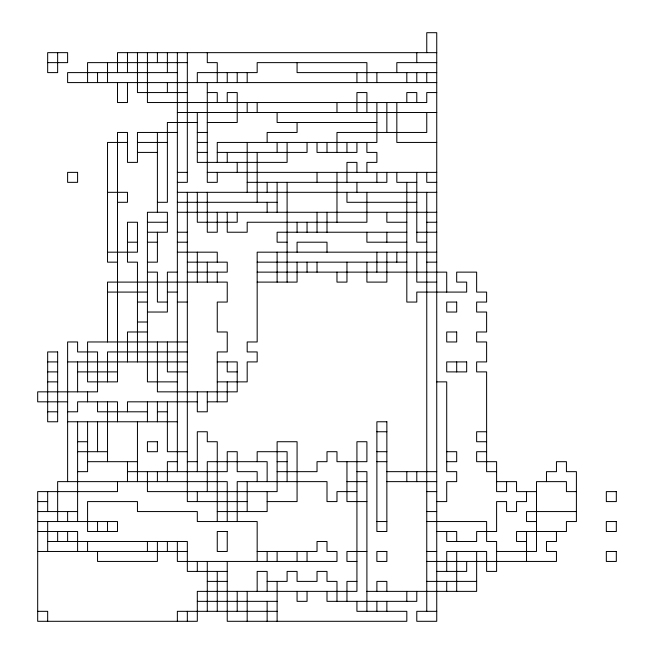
<?xml version="1.0" encoding="UTF-8"?>
<svg xmlns="http://www.w3.org/2000/svg" width="654" height="654" viewBox="0 0 654 654"><rect width="100%" height="100%" fill="white"/><g stroke="black" fill="none" stroke-linecap="round" stroke-linejoin="round"><path stroke-width="0.98" d="M436.741 52.655L117.499 52.655L117.499 72.602M47.668 62.629L67.615 62.629L67.615 52.655L47.668 52.655L47.668 72.602L57.642 72.602L57.642 52.655M187.33 62.629L87.571 62.629L87.571 82.584M436.741 62.629L396.831 62.629L396.831 72.602M177.357 72.602L67.615 72.602L67.615 82.584L436.741 82.584M436.741 72.602L297.071 72.602L297.071 62.629M187.33 92.557L137.454 92.557L137.454 52.655M207.285 92.557L217.259 92.557L217.259 102.531M436.741 92.557L426.76 92.557L426.76 102.531L147.428 102.531L147.428 52.655M177.357 112.513L436.741 112.513M197.312 122.486L167.383 122.486L167.383 202.299L157.401 202.299M207.285 122.486L237.214 122.486L237.214 92.557L227.24 92.557L227.24 102.531M376.884 122.486L277.116 122.486L277.116 112.513M177.357 132.46L137.454 132.46L137.454 162.388L127.473 162.388L127.473 132.46L117.499 132.46L117.499 381.871L87.571 381.871L87.571 341.968L187.33 341.968M197.312 132.46L207.285 132.46M127.473 142.441L107.526 142.441L107.526 262.156L117.499 262.156M137.454 142.441L167.383 142.441M197.312 142.441L207.285 142.441M436.741 142.441L396.831 142.441L396.831 102.531M137.454 152.415L157.401 152.415M197.312 152.415L207.285 152.415M217.259 152.415L307.045 152.415L307.045 142.441M177.357 172.37L187.33 172.37M207.285 172.37L436.741 172.37M177.357 182.343L187.33 182.343L187.33 52.655M247.187 182.343L386.857 182.343L386.857 172.37M416.786 182.343L396.831 182.343L396.831 172.37M436.741 182.343L426.76 182.343L426.76 172.37M107.526 192.317L127.473 192.317L127.473 202.299L117.499 202.299M177.357 192.317L436.741 192.317M177.357 202.299L277.116 202.299M416.786 202.299L346.955 202.299L346.955 192.317M177.357 212.272L436.741 212.272M147.428 222.246L167.383 222.246M406.813 222.246L386.857 222.246L386.857 212.272M426.76 222.246L436.741 222.246M147.428 232.227L167.383 232.227L167.383 212.272L147.428 212.272L147.428 381.871L177.357 381.871M177.357 232.227L187.33 232.227M406.813 232.227L277.116 232.227L277.116 242.201L287.098 242.201M416.786 232.227L436.741 232.227M127.473 242.201L137.454 242.201M147.428 242.201L157.401 242.201M177.357 242.201L187.33 242.201M406.813 242.201L366.902 242.201L366.902 232.227M426.76 242.201L416.786 242.201L416.786 172.37M107.526 252.174L137.454 252.174L137.454 222.246L127.473 222.246L127.473 262.156L137.454 262.156L137.454 361.915M177.357 252.174L217.259 252.174L217.259 262.156M436.741 252.174L257.169 252.174L257.169 341.968L247.187 341.968L247.187 351.942L257.169 351.942L257.169 361.915L247.187 361.915L247.187 381.871L217.259 381.871M147.428 262.156L157.401 262.156L157.401 232.227M187.33 262.156L227.24 262.156L227.24 272.129L187.33 272.129M257.169 262.156L406.813 262.156M426.76 262.156L436.741 262.156M147.428 272.129L157.401 272.129L157.401 302.058L167.383 302.058M177.357 272.129L167.383 272.129L167.383 312.032L147.428 312.032M257.169 272.129L446.715 272.129L446.715 292.085M257.169 282.103L297.071 282.103L297.071 262.156M436.741 282.103L416.786 282.103L416.786 252.174M107.526 292.085L147.428 292.085M167.383 292.085L177.357 292.085M137.454 302.058L147.428 302.058M177.357 302.058L187.33 302.058M137.454 322.013L147.428 322.013M147.428 331.987L127.473 331.987L127.473 361.915M187.33 351.942L107.526 351.942L107.526 381.871M47.668 361.915L57.642 361.915M67.615 361.915L187.33 361.915M217.259 361.915L237.214 361.915L237.214 391.844L157.401 391.844L157.401 341.968M47.668 371.897L57.642 371.897M77.597 371.897L117.499 371.897M187.33 371.897L167.383 371.897L167.383 341.968M237.214 371.897L227.24 371.897L227.24 361.915M47.668 381.871L57.642 381.871M436.741 381.871L446.715 381.871L446.715 471.657L456.688 471.657L456.688 481.63L446.715 481.63L446.715 501.585L436.741 501.585M67.615 401.826L37.687 401.826L37.687 391.844L97.544 391.844L97.544 351.942L77.597 351.942L77.597 341.968L67.615 341.968L67.615 481.63M197.312 401.826L127.473 401.826L127.473 411.799M207.285 401.826L227.24 401.826L227.24 381.871M47.668 411.799L57.642 411.799M67.615 411.799L77.597 411.799L77.597 401.826L117.499 401.826L117.499 421.773M147.428 411.799L97.544 411.799L97.544 401.826M157.401 411.799L167.383 411.799M67.615 421.773L177.357 421.773M376.884 431.754L386.857 431.754M486.617 431.754L476.643 431.754L476.643 441.728L486.617 441.728M77.597 441.728L87.571 441.728M77.597 451.701L107.526 451.701M187.33 451.701L167.383 451.701L167.383 401.826M376.884 451.701L386.857 451.701M446.715 451.701L456.688 451.701L456.688 461.683L446.715 461.683M486.617 451.701L476.643 451.701L476.643 461.683L496.599 461.683L496.599 491.612L506.572 491.612L506.572 481.63M87.571 461.683L137.454 461.683M177.357 461.683L167.383 461.683L167.383 481.63M187.33 461.683L197.312 461.683M277.116 461.683L287.098 461.683M376.884 461.683L386.857 461.683M77.597 471.657L87.571 471.657L87.571 421.773M127.473 471.657L227.24 471.657L227.24 451.701L237.214 451.701L237.214 471.657L257.169 471.657L257.169 481.63M277.116 471.657L317.026 471.657L317.026 461.683L327 461.683L327 451.701L336.974 451.701L336.974 461.683L366.902 461.683L366.902 441.728L356.929 441.728L356.929 591.371L197.312 591.371L197.312 621.3L37.687 621.3L37.687 491.612L117.499 491.612L117.499 481.63M356.929 471.657L366.902 471.657L366.902 611.327M386.857 471.657L436.741 471.657M496.599 471.657L486.617 471.657L486.617 371.897L476.643 371.897L476.643 361.915L486.617 361.915L486.617 341.968L476.643 341.968L476.643 331.987L486.617 331.987L486.617 312.032L476.643 312.032L476.643 302.058L486.617 302.058L486.617 292.085L476.643 292.085L476.643 272.129L456.688 272.129L456.688 282.103L466.67 282.103L466.67 292.085L416.786 292.085L416.786 302.058L406.813 302.058L406.813 182.343M346.955 481.63L366.902 481.63M386.857 481.63L436.741 481.63M496.599 481.63L516.546 481.63L516.546 491.612L536.501 491.612M356.929 491.612L336.974 491.612L336.974 501.585L327 501.585L327 481.63L237.214 481.63L237.214 521.54M426.76 491.612L436.741 491.612M576.403 491.612L566.429 491.612L566.429 481.63L536.501 481.63L536.501 551.469L496.599 551.469M37.687 501.585L47.668 501.585M247.187 501.585L187.33 501.585L187.33 192.317M267.143 501.585L297.071 501.585L297.071 441.728L277.116 441.728L277.116 491.612L147.428 491.612L147.428 471.657M366.902 501.585L346.955 501.585L346.955 461.683M37.687 511.559L77.597 511.559M217.259 511.559L267.143 511.559L267.143 491.612M426.76 511.559L436.741 511.559M576.403 511.559L526.527 511.559L526.527 521.54L536.501 521.54M37.687 521.54L117.499 521.54L117.499 531.514L87.571 531.514L87.571 501.585L137.454 501.585L137.454 511.559L197.312 511.559L197.312 521.54L257.169 521.54L257.169 561.443M376.884 521.54L386.857 521.54M426.76 521.54L486.617 521.54L486.617 541.487L496.599 541.487L496.599 571.416L486.617 571.416L486.617 551.469L446.715 551.469L446.715 571.416M37.687 531.514L77.597 531.514L77.597 551.469M436.741 531.514L456.688 531.514L456.688 541.487M47.668 541.487L187.33 541.487L187.33 571.416L227.24 571.416M526.527 541.487L516.546 541.487L516.546 531.514L566.429 531.514L566.429 521.54L576.403 521.54L576.403 471.657L566.429 471.657L566.429 461.683L556.456 461.683L556.456 471.657L546.474 471.657L546.474 481.63M37.687 551.469L187.33 551.469M257.169 551.469L317.026 551.469L317.026 541.487L327 541.487L327 551.469L336.974 551.469L336.974 561.443L177.357 561.443L177.357 541.487M366.902 551.469L346.955 551.469L346.955 561.443L356.929 561.443M426.76 551.469L436.741 551.469M426.76 561.443L556.456 561.443L556.456 551.469L546.474 551.469L546.474 541.487L556.456 541.487L556.456 531.514M436.741 571.416L466.67 571.416L466.67 561.443M207.285 581.398L227.24 581.398M267.143 581.398L287.098 581.398L287.098 571.416L297.071 571.416L297.071 581.398L317.026 581.398L317.026 571.416L327 571.416L327 581.398L336.974 581.398L336.974 601.345M356.929 581.398L346.955 581.398L346.955 601.345M426.76 581.398L476.643 581.398M366.902 591.371L476.643 591.371L476.643 551.469M197.312 601.345L277.116 601.345M37.687 611.327L47.668 611.327L47.668 621.3M277.116 611.327L177.357 611.327L177.357 621.3M436.741 611.327L416.786 611.327L416.786 621.3L436.741 621.3L436.741 32.7L426.76 32.7L426.76 52.655M526.527 491.612L526.527 501.585L516.546 501.585L516.546 511.559L506.572 511.559L506.572 501.585L496.599 501.585L496.599 531.514L476.643 531.514L476.643 541.487L446.715 541.487L446.715 531.514M526.527 531.514L526.527 561.443M456.688 361.915L456.688 371.897M456.688 551.469L456.688 591.371M446.715 581.398L446.715 591.371M426.76 72.602L426.76 82.584M426.76 112.513L426.76 132.46L336.974 132.46L336.974 152.415M426.76 192.317L426.76 611.327M416.786 52.655L416.786 62.629M416.786 72.602L416.786 82.584M416.786 102.531L416.786 92.557L406.813 92.557L406.813 102.531M416.786 471.657L416.786 481.63M416.786 591.371L416.786 601.345L327 601.345L327 591.371M406.813 72.602L406.813 82.584M406.813 471.657L406.813 481.63M406.813 591.371L406.813 601.345M396.831 252.174L396.831 262.156M386.857 102.531L386.857 132.46M386.857 232.227L386.857 242.201M386.857 252.174L386.857 282.103L366.902 282.103L366.902 262.156M386.857 591.371L386.857 581.398L376.884 581.398L376.884 591.371M386.857 601.345L386.857 611.327M376.884 72.602L376.884 82.584M376.884 102.531L376.884 142.441L217.259 142.441L217.259 162.388M376.884 172.37L376.884 182.343M376.884 252.174L376.884 272.129M376.884 601.345L376.884 611.327M366.902 82.584L366.902 62.629L257.169 62.629L257.169 72.602L197.312 72.602L197.312 82.584M366.902 112.513L366.902 92.557L356.929 92.557L356.929 112.513M366.902 142.441L366.902 152.415L376.884 152.415L376.884 162.388L366.902 162.388L366.902 172.37M366.902 192.317L366.902 222.246L247.187 222.246L247.187 232.227L227.24 232.227L227.24 212.272M356.929 72.602L356.929 82.584M356.929 142.441L356.929 152.415L317.026 152.415L317.026 142.441M356.929 172.37L356.929 162.388L346.955 162.388L346.955 182.343M356.929 182.343L356.929 192.317M356.929 601.345L356.929 611.327L406.813 611.327L406.813 621.3L227.24 621.3L227.24 561.443M346.955 142.441L346.955 152.415M346.955 262.156L346.955 282.103L336.974 282.103L336.974 272.129M336.974 102.531L336.974 112.513M336.974 172.37L336.974 222.246M327 142.441L327 152.415M327 212.272L327 232.227M327 252.174L327 242.201L297.071 242.201L297.071 252.174M317.026 172.37L317.026 182.343M317.026 212.272L317.026 232.227M317.026 262.156L317.026 272.129M307.045 222.246L307.045 232.227M307.045 262.156L307.045 272.129M307.045 551.469L307.045 561.443M307.045 591.371L307.045 601.345L297.071 601.345L297.071 591.371M297.071 122.486L297.071 132.46L267.143 132.46L267.143 142.441M297.071 222.246L297.071 232.227M297.071 551.469L297.071 561.443M287.098 142.441L287.098 162.388L197.312 162.388L197.312 112.513M287.098 182.343L287.098 282.103M287.098 481.63L287.098 451.701L257.169 451.701L257.169 461.683M277.116 142.441L277.116 152.415M277.116 182.343L277.116 212.272M277.116 252.174L277.116 282.103M277.116 551.469L277.116 561.443M277.116 581.398L277.116 621.3M267.143 182.343L267.143 192.317M267.143 202.299L267.143 212.272M267.143 481.63L267.143 461.683L207.285 461.683L207.285 491.612M267.143 551.469L267.143 561.443M267.143 591.371L267.143 571.416L257.169 571.416L257.169 591.371M267.143 601.345L267.143 621.3M257.169 102.531L257.169 112.513M257.169 152.415L257.169 202.299M247.187 72.602L247.187 82.584M247.187 102.531L247.187 112.513M247.187 142.441L247.187 192.317M247.187 481.63L247.187 511.559M247.187 591.371L247.187 621.3M237.214 72.602L237.214 82.584M237.214 162.388L237.214 172.37M237.214 212.272L237.214 222.246L197.312 222.246L197.312 192.317M237.214 591.371L237.214 611.327M227.24 72.602L227.24 82.584M227.24 152.415L227.24 162.388M227.24 521.54L227.24 481.63L57.642 481.63L57.642 521.54M217.259 82.584L217.259 62.629L207.285 62.629L207.285 52.655M217.259 172.37L217.259 182.343L207.285 182.343L207.285 82.584M217.259 212.272L217.259 232.227L207.285 232.227L207.285 192.317M217.259 272.129L217.259 282.103M217.259 401.826L217.259 351.942L227.24 351.942L227.24 331.987L217.259 331.987L217.259 302.058L227.24 302.058L227.24 282.103L107.526 282.103L107.526 341.968M217.259 521.54L217.259 441.728L207.285 441.728L207.285 431.754L197.312 431.754L197.312 471.657M217.259 571.416L217.259 611.327M207.285 262.156L207.285 282.103M207.285 391.844L207.285 411.799L197.312 411.799L197.312 391.844M207.285 561.443L207.285 611.327M197.312 252.174L197.312 282.103M197.312 491.612L197.312 501.585M197.312 561.443L197.312 571.416M187.33 611.327L187.33 621.3M177.357 52.655L177.357 471.657M167.383 52.655L167.383 72.602M167.383 82.584L167.383 92.557M167.383 541.487L167.383 551.469M157.401 52.655L157.401 62.629M157.401 132.46L157.401 212.272M157.401 401.826L157.401 421.773M157.401 471.657L157.401 481.63M157.401 541.487L157.401 561.443L97.544 561.443L97.544 551.469M147.428 401.826L147.428 421.773M147.428 541.487L147.428 551.469M137.454 421.773L137.454 481.63M127.473 52.655L127.473 72.602M127.473 82.584L127.473 102.531L117.499 102.531L117.499 82.584M127.473 461.683L127.473 481.63M107.526 62.629L107.526 82.584M107.526 401.826L107.526 461.683M107.526 521.54L107.526 531.514M97.544 72.602L97.544 82.584M97.544 421.773L97.544 451.701M97.544 521.54L97.544 531.514M87.571 391.844L87.571 401.826M87.571 541.487L87.571 551.469M77.597 361.915L77.597 391.844M77.597 421.773L77.597 521.54M67.615 511.559L67.615 521.54M67.615 531.514L67.615 541.487M57.642 531.514L57.642 541.487M47.668 491.612L47.668 511.559M47.668 521.54L47.668 551.469M77.597 172.37L67.615 172.37L67.615 182.343L77.597 182.343L77.597 172.37M456.688 302.058L446.715 302.058L446.715 312.032L456.688 312.032L456.688 302.058M456.688 331.987L446.715 331.987L446.715 341.968L456.688 341.968L456.688 331.987M57.642 351.942L47.668 351.942L47.668 421.773L57.642 421.773L57.642 351.942M466.67 361.915L446.715 361.915L446.715 371.897L466.67 371.897L466.67 361.915M386.857 421.773L376.884 421.773L376.884 531.514L386.857 531.514L386.857 421.773M157.401 441.728L147.428 441.728L147.428 451.701L157.401 451.701L157.401 441.728M616.313 491.612L606.332 491.612L606.332 501.585L616.313 501.585L616.313 491.612M616.313 521.54L606.332 521.54L606.332 531.514L616.313 531.514L616.313 521.54M227.24 531.514L217.259 531.514L217.259 551.469L227.24 551.469L227.24 531.514M386.857 551.469L376.884 551.469L376.884 561.443L386.857 561.443L386.857 551.469M616.313 551.469L606.332 551.469L606.332 561.443L616.313 561.443L616.313 551.469"/></g></svg>
